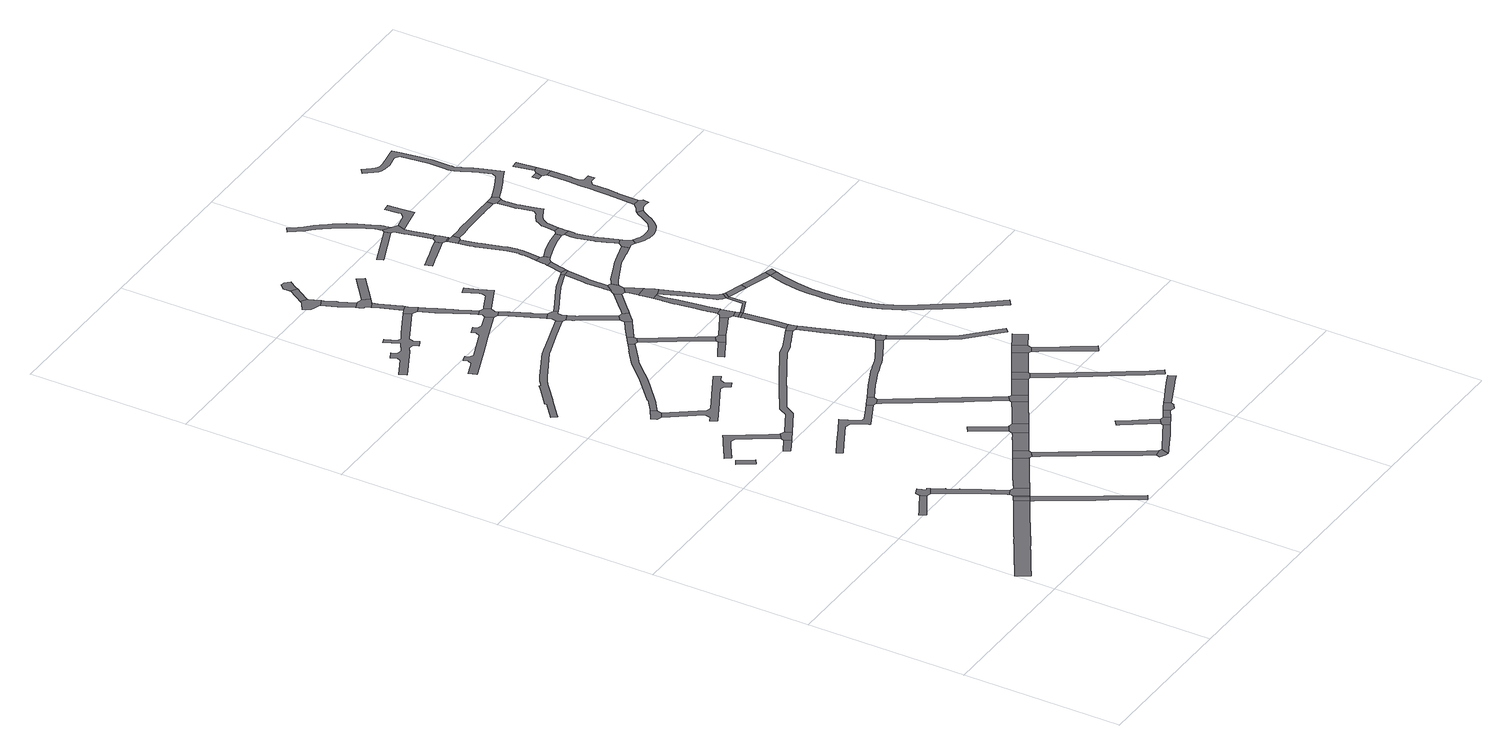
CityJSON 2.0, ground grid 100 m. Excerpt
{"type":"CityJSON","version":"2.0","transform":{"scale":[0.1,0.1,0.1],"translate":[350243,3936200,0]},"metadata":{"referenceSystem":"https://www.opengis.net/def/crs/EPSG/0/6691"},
"CityObjects":{
"road1":{"type":"Road","attributes":{"RoadStructureAttribute.sectionType":"1"},"geometry":[{"type":"MultiSurface","lod":"1","boundaries":[[[0,1,2,3,4,5,6,7,8,9,10,11,12,13,14,15,16,17,18,19,20,21,22,23,24,25,26,27,28,29,30,31,32,33,34]]]}]},
"road2":{"type":"Road","attributes":{"RoadStructureAttribute.sectionType":"1"},"geometry":[{"type":"MultiSurface","lod":"1","boundaries":[[[35,36,37,38,39,40,41,42,43,44,45,46]]]}]},
"road3":{"type":"Road","geometry":[{"type":"MultiSurface","lod":"1","boundaries":[[[47,48,49,50,51,35,46,52]]]}]},
"road4":{"type":"Road","attributes":{"RoadStructureAttribute.sectionType":"1"},"geometry":[{"type":"MultiSurface","lod":"1","boundaries":[[[53,54,55,56,57,58,59,60,61,62,63,64,65,66,67,68,69,70,71,72,73,47,52]]]}]},
"road5":{"type":"Road","attributes":{"RoadStructureAttribute.sectionType":"1"},"geometry":[{"type":"MultiSurface","lod":"1","boundaries":[[[74,75,19,18,76]]]}]},
"road6":{"type":"Road","attributes":{"RoadStructureAttribute.sectionType":"1"},"geometry":[{"type":"MultiSurface","lod":"1","boundaries":[[[77,78,79,80]]]}]},
"road7":{"type":"Road","attributes":{"RoadStructureAttribute.sectionType":"1"},"geometry":[{"type":"MultiSurface","lod":"1","boundaries":[[[74,76,81,82]]]}]},
"road8":{"type":"Road","geometry":[{"type":"MultiSurface","lod":"1","boundaries":[[[81,83,84,85,60,59,86,82]]]}]},
"road9":{"type":"Road","attributes":{"RoadStructureAttribute.sectionType":"1"},"geometry":[{"type":"MultiSurface","lod":"1","boundaries":[[[87,88,89,90,76,18,91,92,93,94,95,96,97,98,99]]]}]},
"road10":{"type":"Road","attributes":{"RoadStructureAttribute.sectionType":"1"},"geometry":[{"type":"MultiSurface","lod":"1","boundaries":[[[100,101,102,103,104,105,106,107,108,109,110,111,112,113,114]]]}]},
"road11":{"type":"Road","attributes":{"RoadStructureAttribute.sectionType":"1"},"geometry":[{"type":"MultiSurface","lod":"1","boundaries":[[[115,116,117,118]]]}]},
"road12":{"type":"Road","attributes":{"RoadStructureAttribute.sectionType":"1"},"geometry":[{"type":"MultiSurface","lod":"1","boundaries":[[[119,120,121,122,85,84,123,124,125,126]]]}]},
"road13":{"type":"Road","geometry":[{"type":"MultiSurface","lod":"1","boundaries":[[[117,127,128,129,107,106,118]]]}]},
"road14":{"type":"Road","geometry":[{"type":"MultiSurface","lod":"1","boundaries":[[[130,131,132,133,134,135,136,137,138,139,140]]]}]},
"road15":{"type":"Road","geometry":[{"type":"MultiSurface","lod":"1","boundaries":[[[141,142,143,144,126,125,145]]]}]},
"road16":{"type":"Road","attributes":{"RoadStructureAttribute.sectionType":"1"},"geometry":[{"type":"MultiSurface","lod":"1","boundaries":[[[146,147,148,149,150,151,152,153,154,155,156,157,158,159,160,161,162,163]]]}]},
"road17":{"type":"Road","attributes":{"RoadStructureAttribute.sectionType":"1"},"geometry":[{"type":"MultiSurface","lod":"1","boundaries":[[[132,164,165,166,167,168,169,170,171,172,173,174,175,176,177,178,179,180,181,133]]]}]},
"road18":{"type":"Road","attributes":{"RoadStructureAttribute.sectionType":"1"},"geometry":[{"type":"MultiSurface","lod":"1","boundaries":[[[182,183,184,185,186,187,188,189,190,191,192,193,141,145,194,195,196,197,198,199,200,201,202,203,204,205,206,207,208,209,210]]]}]},
"road19":{"type":"Road","attributes":{"RoadStructureAttribute.sectionType":"1"},"geometry":[{"type":"MultiSurface","lod":"1","boundaries":[[[211,212,213,214,215,143,142,216,217]]]}]},
"road20":{"type":"Road","geometry":[{"type":"MultiSurface","lod":"1","boundaries":[[[209,218,219,220,221,210]]]}]},
"road21":{"type":"Road","geometry":[{"type":"MultiSurface","lod":"1","boundaries":[[[222,223,224,225]]]}]},
"road22":{"type":"Road","attributes":{"RoadStructureAttribute.sectionType":"1"},"geometry":[{"type":"MultiSurface","lod":"1","boundaries":[[[226,227,228,229,230,231,232,233,234,235,236,237,238,239,240,241,242,243,244,245,246,247,248,249,250,251,252,253,254,255,256,257,258,259,260]]]}]},
"road23":{"type":"Road","geometry":[{"type":"MultiSurface","lod":"1","boundaries":[[[261,262,222,225,211,217]]]}]},
"road24":{"type":"Road","attributes":{"RoadStructureAttribute.sectionType":"1"},"geometry":[{"type":"MultiSurface","lod":"1","boundaries":[[[134,263,264,265,266,267,268,269,270,271,272,273,274,275,276,277,278,279,280,281,282,283,284,285,286,287,288,289,135]]]}]},
"road25":{"type":"Road","geometry":[{"type":"MultiSurface","lod":"1","boundaries":[[[290,291,292,293,294,295,296,297,298,299,300,301,302,303,304,305,306,307,308,309,310,311,312,313,314,315,316,317,318,319,320,321,322,323,324,325,326,327,328,329,330]]]}]},
"road26":{"type":"Road","geometry":[{"type":"MultiSurface","lod":"1","boundaries":[[[331,332,333,334,163,162,335]]]}]},
"road27":{"type":"Road","attributes":{"RoadStructureAttribute.sectionType":"1"},"geometry":[{"type":"MultiSurface","lod":"1","boundaries":[[[336,337,338,339,340,341,221,220,342,343,344,345,346,347]]]}]},
"road28":{"type":"Road","attributes":{"RoadStructureAttribute.sectionType":"1"},"geometry":[{"type":"MultiSurface","lod":"1","boundaries":[[[348,349,350,351,352,353,354,355,356,357,358,359,360,361,362,363,364,365,366,367,368,369,370,371,372]]]}]},
"road29":{"type":"Road","attributes":{"RoadStructureAttribute.sectionType":"1"},"geometry":[{"type":"MultiSurface","lod":"1","boundaries":[[[373,374,375,376,377,378,379,380,262,261,381,382,383]]]}]},
"road30":{"type":"Road","attributes":{"RoadStructureAttribute.sectionType":"1"},"geometry":[{"type":"MultiSurface","lod":"1","boundaries":[[[384,385,386,387,388,389,390,391,392,393,394,395,396,397,398,399,400,401,402,403,404,129,128,405,406,407,408,409,410,411,412,413,414,415,416,417,418,419,420,421,422,423,424]]]}]},
"road31":{"type":"Road","attributes":{"RoadStructureAttribute.sectionType":"1"},"geometry":[{"type":"MultiSurface","lod":"1","boundaries":[[[425,426,427,428,429,430,431,432,433,434,435,436,437,438,439,440,441,442,443,444,445,446,331,335]]]}]},
"road32":{"type":"Road","attributes":{"RoadStructureAttribute.sectionType":"1"},"geometry":[{"type":"MultiSurface","lod":"1","boundaries":[[[447,448,449,450,451,452,453,454,455]]]}]},
"road33":{"type":"Road","geometry":[{"type":"MultiSurface","lod":"1","boundaries":[[[456,457,458,447,455,336,347]]]}]},
"road34":{"type":"Road","geometry":[{"type":"MultiSurface","lod":"1","boundaries":[[[459,460,461,462,463,464,465,466,467,468,469,470,471,472]]]}]},
"road35":{"type":"Road","geometry":[{"type":"MultiSurface","lod":"1","boundaries":[[[431,373,383,473,474,475,476,432]]]}]},
"road36":{"type":"Road","attributes":{"RoadStructureAttribute.sectionType":"1"},"geometry":[{"type":"MultiSurface","lod":"1","boundaries":[[[477,478,479,464,463,480,481,482,483]]]}]},
"road37":{"type":"Road","attributes":{"RoadStructureAttribute.sectionType":"1"},"geometry":[{"type":"MultiSurface","lod":"1","boundaries":[[[484,458,457,485]]]}]},
"road38":{"type":"Road","geometry":[{"type":"MultiSurface","lod":"1","boundaries":[[[486,487,277,276,488,489,490,491]]]}]},
"road39":{"type":"Road","geometry":[{"type":"MultiSurface","lod":"1","boundaries":[[[290,330,492,493,494,495,496]]]}]},
"road40":{"type":"Road","attributes":{"RoadStructureAttribute.sectionType":"1"},"geometry":[{"type":"MultiSurface","lod":"1","boundaries":[[[497,498,499,500,501,468,467]]]}]},
"road41":{"type":"Road","geometry":[{"type":"MultiSurface","lod":"1","boundaries":[[[482,502,503,504,505,506,507,508,483]]]}]},
"road42":{"type":"Road","attributes":{"RoadStructureAttribute.sectionType":"1"},"geometry":[{"type":"MultiSurface","lod":"1","boundaries":[[[509,510,511,512,513,514,506,505,515,516,517,518,496,495]]]}]},
"road43":{"type":"Road","attributes":{"RoadStructureAttribute.sectionType":"1"},"geometry":[{"type":"MultiSurface","lod":"1","boundaries":[[[519,520,521,522,523,524]]]}]},
"road44":{"type":"Road","attributes":{"RoadStructureAttribute.sectionType":"1"},"geometry":[{"type":"MultiSurface","lod":"1","boundaries":[[[332,525,526,527,528,529,530,531,532,533,534,535,536,537,538,539,540,541,542,543,544,545,546,547,548,549,333]]]}]},
"road45":{"type":"Road","attributes":{"RoadStructureAttribute.sectionType":"1"},"geometry":[{"type":"MultiSurface","lod":"1","boundaries":[[[550,551,552,553,475,474,554,555,556]]]}]},
"road46":{"type":"Road","geometry":[{"type":"MultiSurface","lod":"1","boundaries":[[[557,558,559,560,561,562,563,484,485]]]}]},
"road47":{"type":"Road","attributes":{"RoadStructureAttribute.sectionType":"1"},"geometry":[{"type":"MultiSurface","lod":"1","boundaries":[[[492,564,565,566,567,568,569,570,571,572,573,574,575,576,577,578,579,580,581,582,493]]]}]},
"road48":{"type":"Road","attributes":{"RoadStructureAttribute.sectionType":"1"},"geometry":[{"type":"MultiSurface","lod":"1","boundaries":[[[583,584,585,586,587,489,488]]]}]},
"road49":{"type":"Road","geometry":[{"type":"MultiSurface","lod":"1","boundaries":[[[588,589,590,571,570,591,348,372,592,593]]]}]},
"road50":{"type":"Road","geometry":[{"type":"MultiSurface","lod":"1","boundaries":[[[594,595,499,498,596,597,598,599,600]]]}]},
"road51":{"type":"Road","attributes":{"RoadStructureAttribute.sectionType":"1"},"geometry":[{"type":"MultiSurface","lod":"1","boundaries":[[[601,491,490,602,603,604,605,606]]]}]},
"road52":{"type":"Road","attributes":{"RoadStructureAttribute.sectionType":"1"},"geometry":[{"type":"MultiSurface","lod":"1","boundaries":[[[592,607,608,609,610,611,612,613,614,615,616,617,618,619,620,593]]]}]},
"road53":{"type":"Road","geometry":[{"type":"MultiSurface","lod":"1","boundaries":[[[523,621,622,623,624,585,584,524]]]}]},
"road54":{"type":"Road","geometry":[{"type":"MultiSurface","lod":"1","boundaries":[[[259,625,626,627,628,629,630,631,614,613,632,633,634,260]]]}]},
"road55":{"type":"Road","attributes":{"RoadStructureAttribute.sectionType":"1"},"geometry":[{"type":"MultiSurface","lod":"1","boundaries":[[[635,636,508,507]]]}]},
"road56":{"type":"Road","geometry":[{"type":"MultiSurface","lod":"1","boundaries":[[[555,637,638,639,640,641,556]]]}]},
"road57":{"type":"Road","attributes":{"RoadStructureAttribute.sectionType":"1"},"geometry":[{"type":"MultiSurface","lod":"1","boundaries":[[[642,643,644,645,646,647,648,649,626,625,650,651,652,653,654,655,656]]]}]},
"road58":{"type":"Road","geometry":[{"type":"MultiSurface","lod":"1","boundaries":[[[605,657,658,659,660,661,642,656,606]]]}]},
"road59":{"type":"Road","attributes":{"RoadStructureAttribute.sectionType":"1"},"geometry":[{"type":"MultiSurface","lod":"1","boundaries":[[[662,663,664,665,666,667,561,560,668,669,670,671]]]}]},
"road60":{"type":"Road","attributes":{"RoadStructureAttribute.sectionType":"1"},"geometry":[{"type":"MultiSurface","lod":"1","boundaries":[[[589,672,673,674,675,676,677,678,679,680,681,590]]]}]},
"road61":{"type":"Road","attributes":{"RoadStructureAttribute.sectionType":"1"},"geometry":[{"type":"MultiSurface","lod":"1","boundaries":[[[622,682,683,684,685,623]]]}]},
"road62":{"type":"Road","attributes":{"RoadStructureAttribute.sectionType":"1"},"geometry":[{"type":"MultiSurface","lod":"1","boundaries":[[[637,686,687,688,689,690,691,692,693,694,695,696,697,698,699,700,701,702,703,638]]]}]},
"road63":{"type":"Road","attributes":{"RoadStructureAttribute.sectionType":"1"},"geometry":[{"type":"MultiSurface","lod":"1","boundaries":[[[704,705,706,707,640,639,708,709,710,711,712]]]}]},
"road64":{"type":"Road","geometry":[{"type":"MultiSurface","lod":"1","boundaries":[[[713,424,423,714,715,716,717,718,719]]]}]},
"road65":{"type":"Road","attributes":{"RoadStructureAttribute.sectionType":"1"},"geometry":[{"type":"MultiSurface","lod":"1","boundaries":[[[720,721,661,660,722,723,724,725,726]]]}]},
"road66":{"type":"Road","attributes":{"RoadStructureAttribute.sectionType":"1"},"geometry":[{"type":"MultiSurface","lod":"1","boundaries":[[[727,728,729,730,731,715,714,732,733,734,735,736,737,738,739,740,741,742]]]}]},
"road67":{"type":"Road","geometry":[{"type":"MultiSurface","lod":"1","boundaries":[[[743,744,745,742,741,746,539,538,747]]]}]},
"road68":{"type":"Road","attributes":{"RoadStructureAttribute.sectionType":"1"},"geometry":[{"type":"MultiSurface","lod":"1","boundaries":[[[748,749,750,751,752,753,754,755,756,757,713,719]]]}]},
"road69":{"type":"Road","attributes":{"RoadStructureAttribute.sectionType":"1"},"geometry":[{"type":"MultiSurface","lod":"1","boundaries":[[[758,759,760,761,762,763,764,631,630,765,766,767,768,758,769,770,771,772,773,774,775,776,777,778,779,780,781,782]]]}]},
"road70":{"type":"Road","geometry":[{"type":"MultiSurface","lod":"1","boundaries":[[[783,684,683,784,785,786,787,788]]]}]},
"road71":{"type":"Road","geometry":[{"type":"MultiSurface","lod":"1","boundaries":[[[789,751,750,790,791]]]}]},
"road72":{"type":"Road","attributes":{"RoadStructureAttribute.sectionType":"1"},"geometry":[{"type":"MultiSurface","lod":"1","boundaries":[[[792,785,784,789,791]]]}]},
"road73":{"type":"Road","geometry":[{"type":"MultiSurface","lod":"1","boundaries":[[[793,794,795,796,797,712,711,798,799]]]}]},
"road74":{"type":"Road","attributes":{"RoadStructureAttribute.sectionType":"1"},"geometry":[{"type":"MultiSurface","lod":"1","boundaries":[[[787,800,801,802,803,804,805,806,807,808,809,810,811,812,813,814,815,816,817,818,819,820,821,822,823,788]]]}]},
"road75":{"type":"Road","attributes":{"RoadStructureAttribute.sectionType":"1"},"geometry":[{"type":"MultiSurface","lod":"1","boundaries":[[[824,825,826,827,828,829,830,831,832,833,743,747,834,835,836,837,838,839,840,841,842]]]}]},
"road76":{"type":"Road","geometry":[{"type":"MultiSurface","lod":"1","boundaries":[[[843,844,845,846,777,776,847,726,725,848]]]}]},
"road77":{"type":"Road","attributes":{"RoadStructureAttribute.sectionType":"1"},"geometry":[{"type":"MultiSurface","lod":"1","boundaries":[[[798,849,850,851,852,853,854,855,856,857,799]]]}]},
"road78":{"type":"Road","geometry":[{"type":"MultiSurface","lod":"1","boundaries":[[[858,859,860,810,809,861,862,863,864]]]}]},
"road79":{"type":"Road","attributes":{"RoadStructureAttribute.sectionType":"1"},"geometry":[{"type":"MultiSurface","lod":"1","boundaries":[[[865,858,864,866,867,868,869,843,848]]]}]},
"road80":{"type":"Road","attributes":{"RoadStructureAttribute.sectionType":"1"},"geometry":[{"type":"MultiSurface","lod":"1","boundaries":[[[870,871,872,794,793,873,874]]]}]},
"road81":{"type":"Road","attributes":{"RoadStructureAttribute.sectionType":"1"},"geometry":[{"type":"MultiSurface","lod":"1","boundaries":[[[875,876,877,878,879,880,862,861,881,882,883,884,885,886,887,888,889,890,891,892]]]}]},
"road82":{"type":"Road","attributes":{"RoadStructureAttribute.sectionType":"1"},"geometry":[{"type":"MultiSurface","lod":"1","boundaries":[[[790,893,894,895,896,897,898,899,900,901,896,902,903,904,905,906,791]]]}]},
"road83":{"type":"Road","geometry":[{"type":"MultiSurface","lod":"1","boundaries":[[[896,901,892,891,907,902]]]}]},
"road84":{"type":"Road","geometry":[{"type":"MultiSurface","lod":"1","boundaries":[[[908,909,759,758,782]]]}]},
"road85":{"type":"Road","attributes":{"RoadStructureAttribute.sectionType":"1"},"geometry":[{"type":"MultiSurface","lod":"1","boundaries":[[[910,911,912,913,914,915,916,917,918,919,920,921,922]]]}]},
"road86":{"type":"Road","attributes":{"RoadStructureAttribute.sectionType":"1"},"geometry":[{"type":"MultiSurface","lod":"1","boundaries":[[[923,924,925,926]]]}]},
"road87":{"type":"Road","attributes":{"RoadStructureAttribute.sectionType":"1"},"geometry":[{"type":"MultiSurface","lod":"1","boundaries":[[[927,928,909,908,929,930,931,932,933]]]}]},
"road88":{"type":"Road","geometry":[{"type":"MultiSurface","lod":"1","boundaries":[[[934,935,936,927,933,937,938,939,940,941,942]]]}]},
"road89":{"type":"Road","attributes":{"RoadStructureAttribute.sectionType":"1"},"geometry":[{"type":"MultiSurface","lod":"1","boundaries":[[[943,944,945,946,947,948,949,950,951,952,953,954,955,956,957,958,959,960,961,962,963,964,965,966,967,968,969,970,971,972,973,974,975,976,977,978]]]}]},
"road90":{"type":"Road","attributes":{"RoadStructureAttribute.sectionType":"1"},"geometry":[{"type":"MultiSurface","lod":"1","boundaries":[[[941,979,980,981,982,983,984,985,986,987,988,989,990,991,992,993,994,995,996,997,998,999,1000,1001,1002,1003,1004,1005,1006,1007,942]]]}]},
"road91":{"type":"Road","attributes":{"RoadStructureAttribute.sectionType":"1"},"geometry":[{"type":"MultiSurface","lod":"1","boundaries":[[[1008,1009,1010,1011,1012,1013,1014,1015,1016,1017,1018,846,845,1019,1020,1021,1022,1023,1024,1025,1026,1027]]]}]},
"road92":{"type":"Road","geometry":[{"type":"MultiSurface","lod":"1","boundaries":[[[1028,1029,1030,1031,1032,910,922,1033]]]}]},
"road93":{"type":"Road","attributes":{"RoadStructureAttribute.sectionType":"1"},"geometry":[{"type":"MultiSurface","lod":"1","boundaries":[[[1034,1035,1028,1033]]]}]},
"road94":{"type":"Road","geometry":[{"type":"MultiSurface","lod":"1","boundaries":[[[1036,1037,1038,1039,1040,1035,1034,993,992]]]}]},
"road95":{"type":"Road","attributes":{"RoadStructureAttribute.sectionType":"7"},"geometry":[{"type":"MultiSurface","lod":"1","boundaries":[[[1041,1042,1043,1044,1045,1046,899,898,1047,1048,1049,1050,1051,1052,1053,1054,1055,1056]]]}]},
"road96":{"type":"Road","geometry":[{"type":"MultiSurface","lod":"1","boundaries":[[[977,926,925,1057,1058,1059,1060,1061,1031,1030,1062,1063,1064,1065,1066,1067,1068,978]]]}]},
"road97":{"type":"Road","attributes":{"RoadStructureAttribute.sectionType":"1"},"geometry":[{"type":"MultiSurface","lod":"1","boundaries":[[[939,1069,1070,1071,1072,1073,1074,1075,1076,1077,940]]]}]},
"road98":{"type":"Road","attributes":{"RoadStructureAttribute.sectionType":"1"},"geometry":[{"type":"MultiSurface","lod":"1","boundaries":[[[1078,1079,1080,1081,1082,1083,1084,1085,1086,1087,1088,1089,1090,1091,1092,1093,1094,1095,1096,1097,1098,1099,1100,1101,1102,1103,1104,1105,1106,1107,1108,1109,1110,1111,1112,1113,1114,1115,1116,1117,1118,1119,1120,1121]]]}]},
"road99":{"type":"Road","geometry":[{"type":"MultiSurface","lod":"1","boundaries":[[[1101,1100,1122,1123,1041,1056]]]}]},
"road100":{"type":"Road","attributes":{"RoadStructureAttribute.sectionType":"1"},"geometry":[{"type":"MultiSurface","lod":"1","boundaries":[[[1124,1125,1126,1127,1128,1129,1130,1131,1068,1067]]]}]},
"road101":{"type":"Road","geometry":[{"type":"MultiSurface","lod":"1","boundaries":[[[1132,1008,1027,1133,1134,1135,1136,1137,1138,1139]]]}]},
"road102":{"type":"Road","attributes":{"RoadStructureAttribute.sectionType":"1"},"geometry":[{"type":"MultiSurface","lod":"1","boundaries":[[[1140,1141,1142,1143,1144,1145,1146,1147,1148,1149,1150,1151,1152,1153,1154,1155,1156,1157,1158,1159,1160,1132,1139]]]}]},
"road103":{"type":"Road","geometry":[{"type":"MultiSurface","lod":"1","boundaries":[[[1161,1162,1073,1072,1150,1149,1163,1164,1165]]]}]},
"road104":{"type":"Road","attributes":{"RoadStructureAttribute.sectionType":"1"},"geometry":[{"type":"MultiSurface","lod":"1","boundaries":[[[1166,1167,1168,1169,1170,1171,1172,1173,1174,1039,1038,1175,1176,1177,1178,1179,1180,1181,1182]]]}]},
"road105":{"type":"Road","attributes":{"RoadStructureAttribute.sectionType":"1"},"geometry":[{"type":"MultiSurface","lod":"1","boundaries":[[[1183,1184,1185,1186,1187,1188,1189,1190,1191,1192,1193,1194,1195,1196,1197,1198,1199,1200,1201,1202,1203,1204,1205,1206,1207,1208,1209,1210,1211,1212,1213,1161,1165]]]}]},
"road106":{"type":"Road","attributes":{"RoadStructureAttribute.sectionType":"1"},"geometry":[{"type":"MultiSurface","lod":"1","boundaries":[[[1214,1215,1216,1217,1218,1219,1220,1221,1222,1223,1224,1225,1226,1135,1134,1227,1228,1229,1230,1231,1232,1233,1234,1235,1236,1237,1238,1239,1240,1241,1242,1243,1244,1245]]]}]},
"road107":{"type":"Road","geometry":[{"type":"MultiSurface","lod":"1","boundaries":[[[1246,1247,1166,1182,1198,1197,1248]]]}]},
"road108":{"type":"Road","geometry":[{"type":"MultiSurface","lod":"1","boundaries":[[[1244,1249,1250,1251,1252,1253,1254,1255,1256,1257,1258,1259,1245]]]}]},
"road109":{"type":"Road","attributes":{"RoadStructureAttribute.sectionType":"1"},"geometry":[{"type":"MultiSurface","lod":"1","boundaries":[[[1260,1261,1262,1263,1264,1265,1266,1267,1268,1269,1270,1271,1272,1273,1274,1275,1276,1277,1278,1279,1280,1281,1282,1283,1284,1285,1246,1248,1286,1287,1288,1289,1290,1291,1292,1293,1294,1295,1296,1297,1298,1299,1300,1301,1302,1303,1304,1305,1306,1307,1308,1309,1310,1311,1312,1313,1314,1315,1316]]]}]},
"road110":{"type":"Road","attributes":{"RoadStructureAttribute.sectionType":"1"},"geometry":[{"type":"MultiSurface","lod":"1","boundaries":[[[1317,1318,1319,1320,1321,1322,1323,1257,1256,1324,1325,1326,1327,1328,1329,1330,1331,1332,1333,1334,1335,1336,1337,1338]]]}]},
"road111":{"type":"Road","geometry":[{"type":"MultiSurface","lod":"1","boundaries":[[[1339,1340,1341,1342]]]}]},
"road112":{"type":"Road","geometry":[{"type":"MultiSurface","lod":"1","boundaries":[[[1341,1338,1337,1343,1344,1342]]]}]},
"road113":{"type":"Road","attributes":{"RoadStructureAttribute.sectionType":"1"},"geometry":[{"type":"MultiSurface","lod":"1","boundaries":[[[1343,1345,1346,1347,1344]]]}]}
},
"vertices":[
[136,230,0],[264,307,0],[290,323,0],[317,338,0],[319,339,0],[354,359,0],[434,409,0],[442,414,0],[487,440,0],[532,467,0],[536,470,0],[538,471,0],[541,473,0],[543,474,0],[637,529,0],[639,530,0],[641,531,0],[650,536,0],[697,564,0],[651,642,0],[603,614,0],[567,592,0],[516,562,0],[491,547,0],[441,518,0],[364,472,0],[320,446,0],[318,445,0],[243,400,0],[164,353,0],[119,326,0],[77,301,0],[14,264,0],[3,256,0],[49,179,0],
[437,1121,0],[397,1098,0],[378,1088,0],[328,1060,0],[326,1059,0],[295,1042,0],[263,1026,0],[285,988,0],[325,1011,0],[327,1012,0],[405,1057,0],[450,1082,0],
[526,1103,0],[516,1121,0],[505,1115,0],[483,1167,0],[444,1150,0],[480,1077,0],
[543,976,0],[565,940,0],[595,885,0],[599,877,0],[605,866,0],[693,703,0],[697,695,0],[732,714,0],[730,719,0],[659,853,0],[658,854,0],[636,897,0],[603,960,0],[590,977,0],[560,1022,0],[559,1024,0],[558,1025,0],[562,1026,0],[567,1030,0],[564,1034,0],[560,1040,0],
[686,663,0],[663,650,0],[733,585,0],
[253,2062,0],[287,2085,0],[228,2180,0],[193,2159,0],
[741,590,0],[694,668,0],
[751,596,0],[805,628,0],[760,705,0],[700,689,0],
[946,229,0],[919,273,0],[841,400,0],[778,509,0],[709,544,0],[742,490,0],[807,379,0],[808,377,0],[886,250,0],[910,211,0],[924,189,0],[1038,4,0],[1071,25,0],
[235,2209,0],[340,2277,0],[342,2278,0],[374,2299,0],[404,2291,0],[512,2125,0],[543,2076,0],[579,2100,0],[546,2150,0],[406,2369,0],[373,2347,0],[343,2328,0],[341,2327,0],[228,2255,0],[213,2245,0],
[439,1999,0],[460,1962,0],[555,2012,0],[535,2050,0],
[975,835,0],[934,811,0],[901,791,0],[855,764,0],[906,688,0],[940,709,0],[1067,784,0],[1018,860,0],
[569,2020,0],[628,2051,0],[609,2087,0],
[362,2762,0],[382,2757,0],[390,2755,0],[429,2778,0],[435,2807,0],[416,2839,0],[363,2806,0],[354,2800,0],[353,2800,0],[348,2797,0],[346,2796,0],
[1121,802,0],[1128,821,0],[1082,898,0],[1050,879,0],[1087,780,0],
[1029,1813,0],[944,1772,0],[925,1778,0],[890,1847,0],[868,1890,0],[782,1846,0],[658,1781,0],[571,1736,0],[589,1701,0],[664,1739,0],[823,1822,0],[863,1812,0],[870,1799,0],[910,1720,0],[914,1713,0],[953,1732,0],[1089,1798,0],[1072,1834,0],
[534,2555,0],[526,2519,0],[496,2504,0],[503,2492,0],[517,2464,0],[577,2495,0],[618,2517,0],[804,2615,0],[833,2606,0],[851,2571,0],[887,2590,0],[867,2625,0],[877,2654,0],[912,2672,0],[890,2712,0],[783,2656,0],[608,2562,0],[578,2569,0],
[1422,307,0],[1391,357,0],[1389,360,0],[1370,393,0],[1362,406,0],[1312,491,0],[1303,505,0],[1300,511,0],[1248,597,0],[1209,657,0],[1201,670,0],[1146,761,0],[1113,738,0],[1162,657,0],[1217,569,0],[1244,525,0],[1268,486,0],[1285,459,0],[1316,408,0],[1335,376,0],[1341,365,0],[1349,353,0],[1370,316,0],[1388,286,0],[1390,283,0],[1397,271,0],[1408,252,0],[1450,189,0],[1494,197,0],
[1239,991,0],[1211,974,0],[1196,966,0],[1165,947,0],[1142,933,0],[1258,898,0],[1282,912,0],
[1439,161,0],[1476,145,0],[1495,140,0],[1512,189,0],
[1285,1042,0],[1163,1237,0],[1125,1213,0],[1246,1020,0],
[668,3665,0],[662,3663,0],[635,3655,0],[615,3649,0],[449,3565,0],[413,3547,0],[375,3525,0],[368,3521,0],[357,3513,0],[355,3511,0],[328,3490,0],[324,3499,0],[293,3473,0],[183,3382,0],[187,3373,0],[80,3285,0],[106,3255,0],[127,3271,0],[232,3359,0],[234,3361,0],[237,3363,0],[336,3445,0],[349,3457,0],[354,3460,0],[356,3462,0],[395,3490,0],[438,3514,0],[456,3523,0],[469,3530,0],[632,3613,0],[639,3616,0],[781,3662,0],[818,3674,0],[946,3715,0],[934,3750,0],
[1360,957,0],[1314,1035,0],
[449,2816,0],[499,2852,0],[507,2858,0],[640,2974,0],[677,3007,0],[702,3033,0],[724,3053,0],[781,3113,0],[805,3139,0],[815,3146,0],[836,3162,0],[927,3231,0],[928,3232,0],[954,3251,0],[932,3283,0],[925,3278,0],[878,3245,0],[874,3243,0],[864,3235,0],[789,3179,0],[777,3170,0],[751,3144,0],[750,3142,0],[655,3045,0],[504,2909,0],[506,2905,0],[430,2847,0],
[569,4516,0],[487,4474,0],[472,4467,0],[451,4456,0],[388,4422,0],[367,4411,0],[365,4410,0],[344,4398,0],[322,4407,0],[289,4480,0],[267,4470,0],[262,4468,0],[303,4377,0],[240,4336,0],[211,4344,0],[193,4379,0],[148,4356,0],[167,4322,0],[155,4293,0],[31,4233,0],[51,4190,0],[257,4294,0],[290,4315,0],[320,4307,0],[321,4305,0],[336,4277,0],[364,4291,0],[366,4292,0],[377,4297,0],[366,4317,0],[364,4320,0],[359,4329,0],[360,4332,0],[362,4338,0],[365,4351,0],[367,4359,0],[368,4361,0],[372,4364,0],[412,4384,0],[496,4427,0],[590,4475,0],
[1150,1808,0],[1158,1831,0],[1139,1867,0],[1111,1853,0],[1111,1791,0],
[1728,307,0],[1658,269,0],[1611,243,0],[1567,219,0],[1545,206,0],[1515,190,0],[1514,148,0],[1535,159,0],[1586,185,0],[1656,221,0],[1729,262,0],[1747,271,0],
[770,4109,0],[682,4076,0],[654,4087,0],[643,4113,0],[597,4094,0],[607,4070,0],[595,4043,0],[575,4035,0],[520,4013,0],[406,3968,0],[379,3981,0],[372,4005,0],[363,4003,0],[361,4002,0],[333,3994,0],[342,3965,0],[329,3938,0],[233,3902,0],[251,3855,0],[359,3897,0],[361,3898,0],[424,3921,0],[543,3968,0],[585,3984,0],[788,4063,0],
[1505,1150,0],[1420,1098,0],[1400,1085,0],[1389,1079,0],[1387,1078,0],[1369,1068,0],[1355,1059,0],[1353,1058,0],[1451,1011,0],[1465,1020,0],[1552,1071,0],
[1417,2560,0],[1381,2545,0],[1371,2540,0],[1365,2538,0],[1341,2527,0],[1285,2512,0],[1276,2507,0],[1263,2500,0],[1232,2482,0],[1224,2477,0],[1214,2471,0],[1213,2470,0],[1129,2426,0],[1112,2417,0],[1075,2395,0],[955,2324,0],[810,2238,0],[796,2230,0],[790,2218,0],[766,2171,0],[698,2135,0],[795,2140,0],[831,2203,0],[839,2208,0],[929,2260,0],[958,2278,0],[976,2290,0],[1063,2341,0],[1068,2344,0],[1103,2363,0],[1133,2380,0],[1208,2423,0],[1280,2463,0],[1291,2469,0],[1296,2472,0],[1356,2488,0],[1389,2505,0],[1417,2517,0],[1428,2523,0],[1509,2559,0],[1491,2595,0],
[1128,1765,0],[1219,1621,0],[1285,1519,0],[1295,1503,0],[1372,1382,0],[1403,1333,0],[1510,1169,0],[1542,1190,0],[1505,1249,0],[1495,1264,0],[1440,1349,0],[1404,1410,0],[1383,1443,0],[1377,1453,0],[1325,1533,0],[1320,1541,0],[1265,1627,0],[1253,1646,0],[1252,1648,0],[1208,1717,0],[1197,1734,0],[1166,1781,0],
[1769,350,0],[1736,398,0],[1702,447,0],[1681,478,0],[1627,556,0],[1611,544,0],[1594,532,0],[1605,515,0],[1733,327,0],
[1803,301,0],[1815,308,0],[1792,344,0],
[348,4978,0],[372,4970,0],[374,4970,0],[394,4963,0],[411,4958,0],[455,4976,0],[451,4985,0],[426,5047,0],[425,5048,0],[388,5072,0],[376,5054,0],[375,5054,0],[373,5053,0],[322,5023,0],
[1588,1092,0],[1608,1104,0],[1561,1183,0],[1545,1186,0],
[491,4889,0],[488,4897,0],[460,4963,0],[434,4898,0],[447,4865,0],[490,4774,0],[535,4795,0],
[1854,380,0],[1874,345,0],
[973,3312,0],[938,3287,0],[974,3247,0],[1006,3271,0],[1010,3290,0],[987,3322,0],
[628,4461,0],[665,4477,0],[641,4530,0],[637,4543,0],[600,4531,0],
[467,5115,0],[488,5148,0],[452,5171,0],[419,5120,0],[411,5109,0],
[497,4758,0],[510,4732,0],[519,4735,0],[536,4701,0],[571,4719,0],[605,4746,0],[574,4786,0],
[634,4553,0],[633,4557,0],[631,4564,0],[610,4623,0],[584,4689,0],[578,4704,0],[543,4687,0],[547,4679,0],[566,4632,0],[583,4581,0],
[1096,2802,0],[1075,2791,0],[1094,2756,0],[1122,2771,0],[1222,2825,0],[1203,2860,0],
[1264,1887,0],[1270,1890,0],[1303,1905,0],[1358,1930,0],[1378,1937,0],[1410,1948,0],[1451,1963,0],[1482,1974,0],[1484,1975,0],[1508,1983,0],[1627,2048,0],[1639,2055,0],[1671,2073,0],[1679,2078,0],[1658,2115,0],[1603,2082,0],[1499,2025,0],[1487,2019,0],[1477,2015,0],[1468,2012,0],[1415,1993,0],[1410,1992,0],[1376,1980,0],[1343,1967,0],[1244,1922,0],
[1667,1245,0],[1633,1224,0],[1625,1220,0],[1580,1193,0],[1628,1115,0],[1745,1185,0],[1699,1264,0],
[1875,345,0],[1903,338,0],[1937,360,0],[1940,380,0],[1923,416,0],[1878,394,0],[1874,392,0],
[640,4433,0],[667,4368,0],[714,4278,0],[718,4270,0],[736,4233,0],[737,4232,0],[774,4152,0],[806,4166,0],[800,4177,0],[787,4205,0],[786,4207,0],[773,4235,0],[756,4272,0],[752,4281,0],[745,4297,0],[709,4378,0],[703,4390,0],[697,4404,0],[666,4476,0],
[1151,2969,0],[1208,2879,0],[1240,2903,0],[1191,2981,0],[1012,3261,0],
[843,4089,0],[856,4119,0],[837,4156,0],[783,4132,0],[819,4054,0],[852,4070,0],
[448,5217,0],[452,5177,0],[502,5170,0],[526,5207,0],[532,5213,0],[502,5243,0],[479,5247,0],
[1068,3380,0],[1061,3324,0],[1094,3346,0],[1097,3348,0],[1138,3375,0],[1115,3411,0],
[844,3997,0],[861,3959,0],[863,3956,0],[863,3955,0],[894,3886,0],[900,3872,0],[931,3805,0],[969,3822,0],[935,3898,0],[931,3906,0],[880,4013,0],[878,4017,0],[877,4018,0],[875,4023,0],
[1235,2832,0],[1281,2857,0],[1263,2892,0],[1244,2897,0],
[970,3704,0],[1009,3722,0],[1000,3742,0],[1000,3743,0],[1006,3776,0],[1022,3784,0],[1010,3807,0],[943,3778,0],[942,3776,0],[935,3753,0],
[771,4878,0],[740,4917,0],
[1764,1184,0],[1801,1206,0],[1806,1220,0],[1761,1299,0],[1730,1281,0],
[1152,3470,0],[1124,3514,0],[1122,3519,0],[1072,3605,0],[1068,3613,0],[1040,3659,0],[1036,3665,0],[1029,3678,0],[984,3673,0],[992,3659,0],[1021,3616,0],[1037,3591,0],[1038,3589,0],[1047,3575,0],[1121,3446,0],
[1148,3381,0],[1151,3383,0],[1178,3408,0],[1207,3435,0],[1180,3464,0],
[2169,534,0],[2102,504,0],[2090,499,0],[2071,489,0],[1990,449,0],[1979,443,0],[1941,380,0],[2126,464,0],[2133,467,0],[2188,492,0],
[1026,4197,0],[1008,4236,0],[1001,4253,0],[960,4355,0],[920,4340,0],[957,4250,0],[962,4238,0],[952,4209,0],[853,4163,0],[846,4160,0],
[1397,2913,0],[1441,2934,0],[1418,2976,0],[1347,2938,0],
[1838,1068,0],[1859,1037,0],[1908,960,0],[1999,822,0],[2047,746,0],[2051,739,0],[2105,659,0],[2113,646,0],[2176,554,0],[2209,577,0],[2161,645,0],[2099,740,0],[2092,752,0],[1996,898,0],[1941,986,0],[1889,1065,0],[1872,1091,0],[1824,1169,0],
[1886,1372,0],[1850,1352,0],[1838,1344,0],[1823,1335,0],[1873,1260,0],[1894,1272,0],[1971,1317,0],[1973,1318,0],[1929,1396,0],
[1512,2605,0],[1528,2551,0],[1565,2563,0],[1559,2582,0],[1558,2586,0],[1554,2611,0],[1553,2616,0],
[1225,3507,0],[1202,3485,0],[1230,3455,0],[1232,3457,0],[1234,3459,0],[1348,3565,0],[1331,3607,0],
[1688,2207,0],[1667,2266,0],[1617,2412,0],[1598,2467,0],[1575,2535,0],[1552,2482,0],[1581,2398,0],[1582,2395,0],[1601,2340,0],[1607,2320,0],[1619,2289,0],[1640,2221,0],[1640,2220,0],[1658,2169,0],[1670,2136,0],[1708,2149,0],
[1727,2090,0],[1714,2112,0],[1720,2116,0],[1665,2119,0],[1699,2074,0],
[1547,2680,0],[1526,2887,0],[1526,2888,0],[1481,2878,0],[1481,2877,0],[1486,2856,0],[1486,2851,0],[1488,2833,0],[1500,2738,0],[1503,2709,0],
[1359,3937,0],[1351,3960,0],[1229,3916,0],[1225,3914,0],[1188,3895,0],[1087,3844,0],[1081,3842,0],[1090,3818,0],[1165,3856,0],[1189,3869,0],[1238,3893,0],[1346,3812,0],[1344,3791,0],[1344,3790,0],[1346,3684,0],[1346,3683,0],[1346,3677,0],[1345,3655,0],[1346,3633,0],[1385,3681,0],[1386,3791,0],[1387,3808,0],[1388,3815,0],[1395,3888,0],[1402,3939,0],
[1444,2990,0],[1472,2920,0],[1513,2931,0],[1504,2966,0],[1495,3015,0],[1452,3008,0],
[1478,2893,0],[1527,2889,0],[1521,2902,0],
[1521,2903,0],
[2039,1358,0],[1995,1435,0],[1992,1434,0],[1988,1431,0],[1974,1422,0],[1996,1311,0],[2033,1331,0],
[1495,3017,0],[1489,3051,0],[1487,3066,0],[1481,3098,0],[1478,3120,0],[1460,3240,0],[1453,3280,0],[1445,3329,0],[1441,3356,0],[1441,3395,0],[1400,3390,0],[1405,3342,0],[1406,3336,0],[1413,3266,0],[1414,3257,0],[1418,3221,0],[1419,3220,0],[1425,3180,0],[1432,3140,0],[1434,3129,0],[1437,3092,0],[1438,3086,0],[1442,3066,0],[1448,3032,0],
[2128,1549,0],[2098,1578,0],[1951,1719,0],[1938,1729,0],[1934,1734,0],[1896,1789,0],[1887,1806,0],[1795,1969,0],[1737,2071,0],[1730,2084,0],[1708,2058,0],[1818,1861,0],[1830,1841,0],[1859,1789,0],[1870,1770,0],[1896,1732,0],[1913,1705,0],[2071,1551,0],[2102,1522,0],
[1410,3588,0],[1411,3595,0],[1416,3625,0],[1411,3668,0],[1344,3630,0],[1371,3561,0],
[2017,1276,0],[2122,1103,0],[2136,1080,0],[2150,1057,0],[2184,1000,0],[2190,991,0],[2233,1018,0],[2150,1148,0],[2085,1244,0],
[1390,3480,0],[1390,3475,0],[1394,3442,0],[1453,3397,0],[1493,3412,0],[1486,3432,0],[1463,3488,0],
[1382,3546,0],[1442,3526,0],[1436,3537,0],[1429,3550,0],[1422,3563,0],
[2098,1491,0],[2089,1486,0],[2044,1462,0],[2134,1409,0],[2137,1411,0],
[1620,3093,0],[1599,3121,0],[1582,3168,0],[1581,3171,0],[1534,3301,0],[1531,3308,0],[1458,3381,0],[1464,3364,0],[1492,3294,0],[1493,3292,0],[1534,3179,0],[1551,3133,0],[1563,3101,0],[1570,3084,0],[1575,3073,0],[1588,3056,0],[1607,3044,0],[1633,3083,0],
[1593,2916,0],[1614,2925,0],[1627,2931,0],[1626,3037,0],[1632,3036,0],[1753,3001,0],[1762,3039,0],[1651,3072,0],[1650,3073,0],[1608,3037,0],[1609,2940,0],[1587,2930,0],[1569,2923,0],[1528,2906,0],
[1608,3042,0],
[1406,3957,0],[1367,3965,0],
[1282,4728,0],[1215,4708,0],[1137,4684,0],[1131,4683,0],[1058,4660,0],[1053,4659,0],[1066,4617,0],[1078,4621,0],[1142,4641,0],[1149,4643,0],[1210,4662,0],[1243,4672,0],[1294,4688,0],
[967,4919,0],[981,4882,0],[1234,4982,0],[1227,5022,0],
[1392,4068,0],[1391,4067,0],[1413,3989,0],[1413,3992,0],[1414,3993,0],[1424,4040,0],[1430,4066,0],
[1397,4097,0],[1396,4086,0],[1392,4069,0],[1435,4071,0],[1443,4084,0],[1469,4094,0],[1457,4130,0],[1440,4144,0],[1404,4148,0],
[1277,5045,0],[1275,5051,0],[1271,5070,0],[1269,5076,0],[1265,5084,0],[1265,5086,0],[1219,5190,0],[1212,5204,0],[1193,5241,0],[1167,5285,0],[1166,5286,0],[1150,5308,0],[1119,5347,0],[1109,5360,0],[1105,5365,0],[1088,5384,0],[1083,5390,0],[1046,5431,0],[1027,5456,0],[989,5510,0],[955,5487,0],[1014,5403,0],[1016,5402,0],[1038,5379,0],[1073,5340,0],[1079,5332,0],[1109,5295,0],[1110,5293,0],[1135,5258,0],[1156,5223,0],[1184,5171,0],[1226,5078,0],[1226,5076,0],[1234,5050,0],[1236,5040,0],[1285,5008,0],
[1445,4188,0],[1448,4213,0],[1450,4230,0],[1450,4263,0],[1449,4289,0],[1448,4295,0],[1440,4350,0],[1439,4354,0],[1435,4366,0],[1397,4494,0],[1396,4495,0],[1395,4501,0],[1387,4537,0],[1370,4615,0],[1331,4606,0],[1345,4540,0],[1346,4536,0],[1348,4527,0],[1351,4509,0],[1354,4497,0],[1357,4484,0],[1398,4352,0],[1398,4350,0],[1408,4320,0],[1414,4263,0],[1414,4262,0],[1414,4242,0],[1414,4226,0],[1408,4184,0],
[1763,3806,0],[1718,3794,0],[1673,3781,0],[1671,3781,0],[1664,3779,0],[1628,3768,0],[1609,3763,0],[1561,3742,0],[1544,3735,0],[1445,3692,0],[1431,3682,0],[1430,3635,0],[1446,3645,0],[1460,3654,0],[1615,3723,0],[1617,3724,0],[1644,3731,0],[1711,3747,0],[1714,3747,0],[1774,3763,0],
[1355,4685,0],[1346,4735,0],[1341,4757,0],[1300,4749,0],[1290,4730,0],[1315,4677,0],
[1317,4670,0],[1356,4678,0],
[1371,4616,0],[1383,4629,0],[1384,4629,0],[1384,4671,0],[1366,4671,0],
[1938,2988,0],[1915,2994,0],[1913,2995,0],[1800,3028,0],[1781,3034,0],[1776,3035,0],[1760,2999,0],[1769,2996,0],[1774,2995,0],[1779,2993,0],[1786,2991,0],[1894,2958,0],[1907,2954,0],[1907,2955,0],[1919,2951,0],[1926,2949,0],
[1252,4972,0],[1265,4916,0],[1271,4889,0],[1273,4876,0],[1274,4873,0],[1332,4801,0],[1330,4810,0],[1314,4883,0],[1305,4926,0],[1304,4929,0],[1303,4938,0],[1322,4988,0],
[1545,4120,0],[1576,4128,0],[1629,4142,0],[1692,4151,0],[1687,4190,0],[1620,4181,0],[1579,4171,0],[1538,4160,0],[1529,4158,0],
[2382,1674,0],[2237,1859,0],[2212,1897,0],[2167,1965,0],[2159,1976,0],[2048,2144,0],[2038,2162,0],[2015,2210,0],[1994,2258,0],[1976,2308,0],[1961,2359,0],[1948,2411,0],[1938,2463,0],[1936,2476,0],[1931,2515,0],[1926,2568,0],[1924,2621,0],[1925,2674,0],[1928,2708,0],[1937,2779,0],[1946,2832,0],[1958,2883,0],[1973,2934,0],[1926,2947,0],[1911,2896,0],[1898,2841,0],[1888,2787,0],[1881,2732,0],[1878,2676,0],[1876,2621,0],[1878,2565,0],[1883,2510,0],[1885,2494,0],[1891,2455,0],[1901,2400,0],[1914,2346,0],[1930,2293,0],[1949,2241,0],[1971,2190,0],[1995,2140,0],[2007,2119,0],[2118,1951,0],[2191,1842,0],[2345,1645,0],
[1985,2973,0],[1950,2984,0],
[1380,4953,0],[1481,4972,0],[1473,5044,0],[1463,5137,0],[1424,5133,0],[1431,5049,0],[1432,5032,0],[1409,5004,0],
[1781,3832,0],[1802,3770,0],[1827,3756,0],[1851,3789,0],[1830,3812,0],[1821,3839,0],[1820,3843,0],[1817,3849,0],
[1814,3859,0],[1785,3935,0],[1777,3956,0],[1774,3967,0],[1772,3976,0],[1754,4052,0],[1750,4070,0],[1747,4099,0],[1747,4101,0],[1748,4140,0],[1707,4142,0],[1706,4097,0],[1709,4063,0],[1710,4062,0],[1711,4058,0],[1732,3967,0],[1733,3965,0],[1734,3958,0],[1746,3924,0],[1755,3898,0],[1772,3857,0],
[1710,4208,0],[1695,4191,0],[1749,4165,0],[1747,4191,0],[1749,4204,0],
[1773,4678,0],[1675,4677,0],[1670,4677,0],[1547,4675,0],[1543,4675,0],[1500,4675,0],[1474,4675,0],[1442,4671,0],[1435,4671,0],[1442,4630,0],[1465,4632,0],[1499,4635,0],[1580,4637,0],[1658,4638,0],[1665,4638,0],[1666,4638,0],[1773,4637,0],
[1755,4268,0],[1757,4284,0],[1763,4296,0],[1777,4320,0],[1800,4337,0],[1848,4360,0],[1870,4370,0],[1860,4410,0],[1844,4475,0],[1838,4502,0],[1835,4514,0],[1830,4580,0],[1830,4585,0],[1832,4618,0],[1832,4623,0],[1792,4621,0],[1792,4620,0],[1797,4558,0],[1797,4555,0],[1800,4507,0],[1801,4506,0],[1804,4492,0],[1822,4412,0],[1823,4408,0],[1807,4383,0],[1781,4371,0],[1747,4347,0],[1730,4315,0],[1729,4314,0],[1720,4295,0],[1717,4273,0],
[2087,3888,0],[2069,3854,0],[2054,3829,0],[2048,3820,0],[2043,3809,0],[2037,3798,0],[2019,3784,0],[2006,3774,0],[1980,3761,0],[1955,3757,0],[1922,3757,0],[1888,3766,0],[1883,3770,0],[1845,3744,0],[1860,3736,0],[1877,3727,0],[1904,3720,0],[1917,3716,0],[1958,3716,0],[1992,3722,0],[2034,3742,0],[2052,3760,0],[2053,3761,0],[2062,3771,0],[2063,3772,0],[2074,3784,0],[2088,3808,0],[2104,3834,0],[2121,3867,0],[2126,3873,0],[2134,3884,0],[2102,3908,0],
[1828,4679,0],[1816,4679,0],[1847,4643,0],
[2153,3896,0],[2171,3902,0],[2190,3904,0],[2212,3901,0],[2222,3900,0],[2226,3939,0],[2215,3952,0],[2211,3958,0],[2163,3960,0],[2137,3933,0],[2107,3914,0],
[1673,5422,0],[1711,5372,0],[1729,5354,0],[1732,5351,0],[1748,5341,0],[1773,5332,0],[1779,5332,0],[1798,5330,0],[1818,5331,0],[1894,5344,0],[1897,5344,0],[1922,5325,0],[1938,5214,0],[1945,5149,0],[1943,5042,0],[1943,5037,0],[1944,5027,0],[1944,5011,0],[1948,4992,0],[1962,4958,0],[1991,4901,0],[2007,4862,0],[2030,4791,0],[2018,4765,0],[1972,4742,0],[1913,4713,0],[1894,4660,0],[1929,4676,0],[1965,4693,0],[1969,4694,0],[1981,4700,0],[2010,4714,0],[2063,4739,0],[2084,4749,0],[2050,4864,0],[2028,4917,0],[1998,4975,0],[1992,4989,0],[1986,5004,0],[1984,5016,0],[1984,5029,0],[1983,5043,0],[1984,5062,0],[1985,5151,0],[1977,5218,0],[1961,5336,0],[1949,5393,0],[1910,5387,0],[1890,5384,0],[1880,5382,0],[1813,5371,0],[1798,5370,0],[1782,5371,0],[1765,5377,0],[1757,5383,0],[1741,5398,0],[1705,5446,0],
[2178,4402,0],[2178,4393,0],[2175,4309,0],[2175,4255,0],[2173,4200,0],[2172,4160,0],[2169,4086,0],[2214,4065,0],[2214,4094,0],[2214,4099,0],[2215,4102,0],[2218,4159,0],[2220,4263,0],[2241,4282,0],[2281,4281,0],[2282,4323,0],[2242,4324,0],[2221,4345,0],[2222,4390,0],[2222,4403,0],[2223,4527,0],[2177,4526,0],
[2116,4587,0],[2117,4546,0],[2154,4547,0],[2160,4587,0],
[2212,4614,0],[2180,4610,0],
[2198,4737,0],[2157,4732,0],[2156,4732,0]
]}
